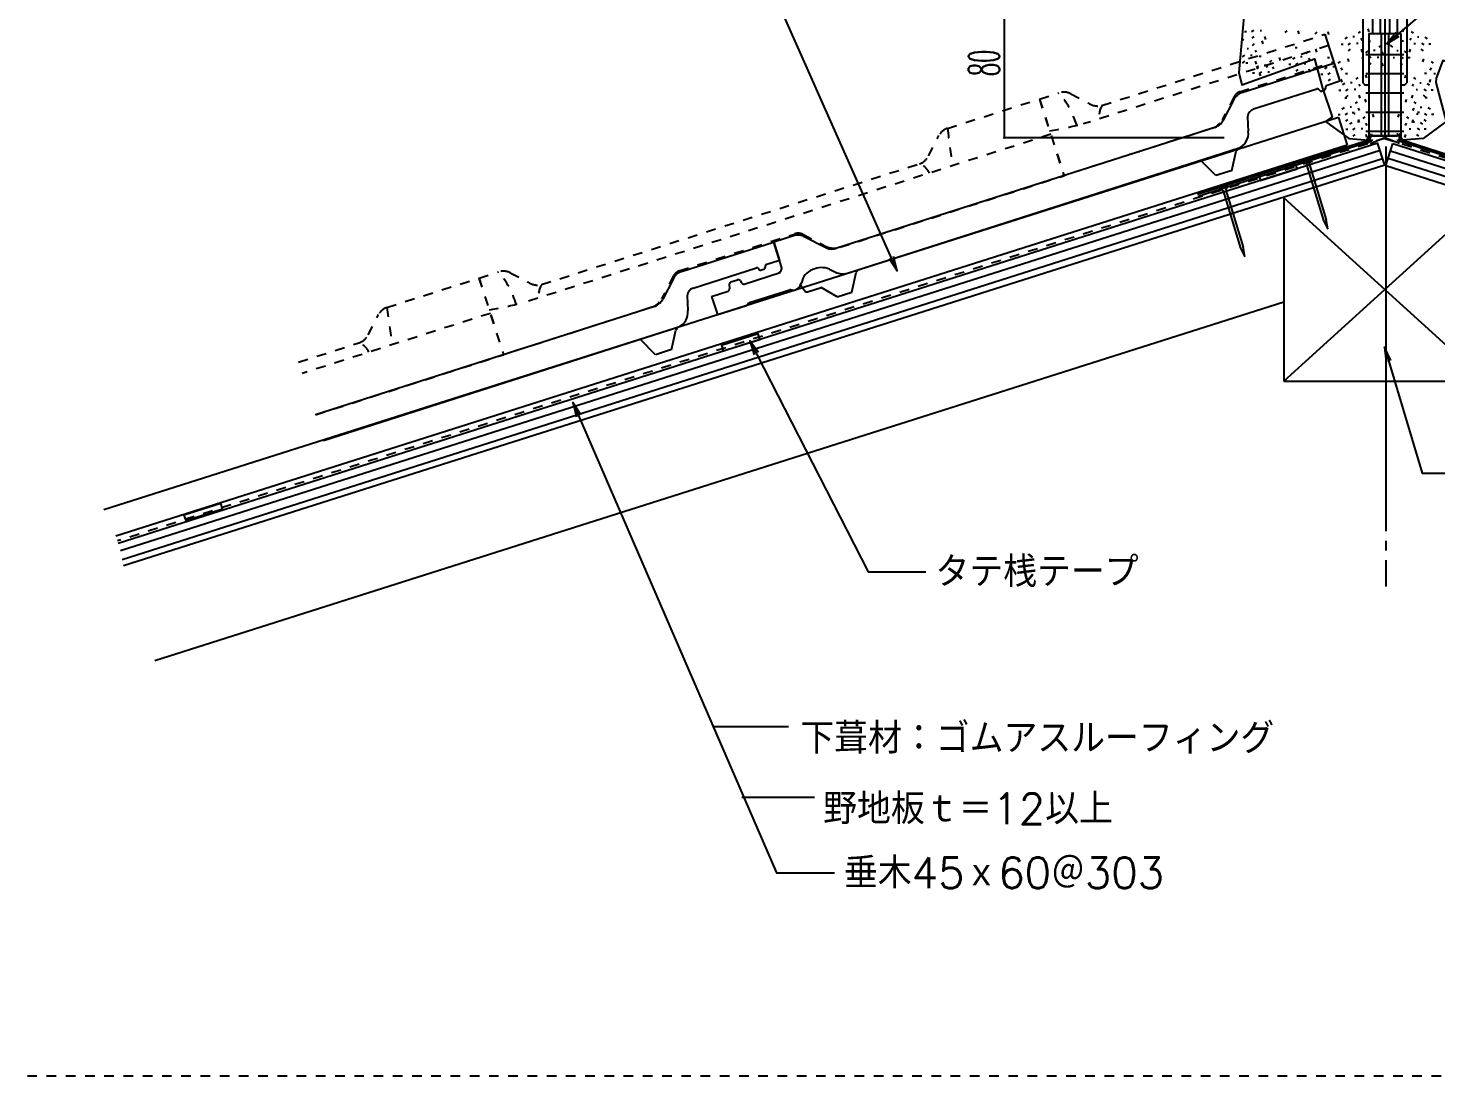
# Model space of a CAD drawing. Extents: x -1727 to 4652, y -2364 to 3340.
# Drawn here: x 1544 to 2275, y 0 to 545 of the extents above; entities that cross this region are included whole.
import ezdxf

# ---------------------------------------------------------------- set-up
doc = ezdxf.new("R2010")
doc.units = 0
doc.header["$LTSCALE"] = 5
for name, pattern in [('DASHDOT', [43, 40, -1, 1, -1]), ('DASHDOTX2', [63, 60, -1, 1, -1]), ('DASHED', [7, 6, -1]), ('DASHED2', [3, 2, -1]), ('DOT', [2, 1, -1])]:
    doc.linetypes.add(name, pattern=pattern)
for name, color, linetype in [('0-1', 7, 'CONTINUOUS'), ('0-2', 7, 'CONTINUOUS'), ('0-3', 7, 'CONTINUOUS'), ('0-4', 7, 'CONTINUOUS'), ('0-A', 7, 'CONTINUOUS')]:
    doc.layers.add(name, color=color, linetype=linetype)
doc.styles.get("Standard").update_dxf_attribs({"font": 'txt.shx', "bigfont": 'extfont.shx'})

msp = doc.modelspace()

# ---------------------------------------------------------------- linework, layer by layer
at = {"layer": '0-1', "color": 6, "linetype": 'CONTINUOUS'}
for p, q in [((2242.4841, 573.4473), (2242.4841, 541.834)), ((2246.4699, 572.4473), (2246.4699, 541.834)), ((2248.8841, 572.4473), (2248.8841, 517.0473)), ((2251.2984, 572.4473), (2251.2984, 541.834)), ((2255.2841, 573.4473), (2255.2841, 541.834)), ((2237.4841, 570.2473), (2237.4841, 516.2473)), ((2260.2841, 570.2473), (2260.2841, 516.2473)), ((2240.5686, 541.834), (2240.5686, 488.4806)), ((2240.5686, 541.834), (2257.1997, 541.834)), ((2247.0256, 541.834), (2247.0256, 488.834)), ((2248.8841, 541.834), (2248.8841, 488.834)), ((2250.7427, 541.834), (2250.7427, 488.834)), ((2257.1997, 541.834), (2257.1997, 488.4806)), ((2237.4841, 516.2473), (2238.4841, 515.2473)), ((2238.4841, 515.2473), (2240.5686, 515.2473)), ((2257.1997, 515.2473), (2259.2841, 515.2473)), ((2259.2841, 515.2473), (2260.2841, 516.2473)), ((2151.5225, 458.3246), (2241.6536, 486.967)), ((2151.8253, 457.3719), (2241.9416, 486.0094)), ((2238.9241, 485.1169), (2241.3841, 489.8342)), ((2240.5686, 488.4806), (2240.5941, 488.3192)), ((2241.3841, 488.834), (2256.3841, 488.834)), ((2242.4841, 488.634), (2255.2841, 488.634)), ((2345.8653, 457.1284), (2255.8267, 486.0094)), ((2346.1706, 458.0803), (2256.1173, 486.9662)), ((2258.8442, 485.1169), (2256.3841, 489.8342)), ((2256.3841, 489.2084), (2256.3841, 487.3555)), ((2257.1997, 488.4806), (2257.1742, 488.3192))]:
    msp.add_line(p, q, dxfattribs=at)
at = {"layer": '0-1', "color": 7, "linetype": 'CONTINUOUS'}
for p, q in [((2176.0073, 542.9827), (2177.0578, 542.9826)), ((2180.7652, 543.4971), (2179.5646, 542.6718)), ((2184.8625, 543.2842), (2184.0372, 543.2843)), ((2197.1362, 542.3596), (2198.1867, 543.2599)), ((2204.2978, 541.7081), (2203.8478, 543.2838)), ((2212.6944, 541.7612), (2213.7449, 542.6615)), ((2219.856, 541.1097), (2219.4059, 542.6854)), ((2235.1986, 541.9766), (2236.2491, 542.8769)), ((2240.7106, 542.7087), (2240.2606, 544.2844)), ((2258.2577, 542.7087), (2258.7077, 544.2844)), ((2263.7697, 541.9766), (2262.7192, 542.8769)), ((2174.5192, 538.7208), (2175.5696, 538.7207)), ((2179.8844, 539.429), (2180.9349, 540.3293)), ((2180.1465, 535.6935), (2181.1971, 536.5938)), ((2185.6586, 536.4256), (2185.2085, 538.0013)), ((2187.046, 538.7776), (2186.596, 540.3533)), ((2202.3444, 534.5321), (2203.3948, 534.532)), ((2226.1706, 536.339), (2227.2211, 536.3389)), ((2229.2692, 539.8904), (2228.0686, 539.0652)), ((2230.9285, 536.8534), (2229.7279, 536.0281)), ((2233.1305, 540.141), (2232.3052, 540.1411)), ((2235.0258, 536.6405), (2234.2005, 536.6406)), ((2236.5134, 539.5015), (2237.1136, 538.376)), ((2240.3422, 537.8232), (2241.3927, 537.8231)), ((2245.9696, 534.7959), (2247.0201, 535.6962)), ((2251.4816, 535.528), (2251.0316, 537.1037)), ((2252.9987, 534.7959), (2251.9482, 535.6962)), ((2258.6261, 537.8232), (2257.5756, 537.8231)), ((2262.4549, 539.5015), (2261.8547, 538.376)), ((2263.9425, 536.6405), (2264.7678, 536.6406)), ((2265.8378, 540.141), (2266.6631, 540.1411)), ((2268.0398, 536.8534), (2269.2404, 536.0281)), ((2269.6991, 539.8904), (2270.8997, 539.0652)), ((2272.7977, 536.339), (2271.7472, 536.3389)), ((2175.8765, 530.5702), (2174.6759, 529.745)), ((2174.9957, 526.5022), (2176.0462, 527.4025)), ((2178.0785, 533.8579), (2177.2532, 533.858)), ((2179.9738, 530.3574), (2179.1484, 530.3575)), ((2181.4614, 533.2184), (2182.0616, 532.0929)), ((2182.1573, 525.8508), (2181.7073, 527.4265)), ((2183.495, 530.0441), (2184.5455, 530.044)), ((2189.1224, 527.0169), (2190.1729, 527.9171)), ((2194.6345, 527.7489), (2194.1844, 529.3246)), ((2202.0424, 529.4186), (2200.8418, 528.5933)), ((2205.9037, 529.6692), (2205.0784, 529.6692)), ((2207.9717, 531.5048), (2209.0223, 532.4051)), ((2209.2866, 529.0297), (2209.8868, 527.9041)), ((2213.4838, 532.2368), (2213.0337, 533.8125)), ((2219.0993, 529.4457), (2220.1498, 529.4457)), ((2224.7267, 526.4185), (2225.7772, 527.3187)), ((2230.2387, 527.1505), (2229.7887, 528.7262)), ((2230.0477, 532.7853), (2231.0983, 533.6856)), ((2237.2093, 532.1339), (2236.7593, 533.7096)), ((2236.9417, 529.1583), (2237.9921, 529.1582)), ((2240.0403, 532.7097), (2238.8397, 531.8845)), ((2241.6995, 529.6727), (2240.499, 528.8474)), ((2243.9016, 532.9603), (2243.0762, 532.9604)), ((2245.7969, 529.4598), (2244.9715, 529.4599)), ((2247.2845, 532.3208), (2247.8846, 531.1953)), ((2253.1714, 529.4598), (2253.9968, 529.4599)), ((2255.0667, 532.9603), (2255.8921, 532.9604)), ((2257.2688, 529.6727), (2258.4693, 528.8474)), ((2258.928, 532.7097), (2260.1286, 531.8845)), ((2262.0266, 529.1583), (2260.9762, 529.1582)), ((2261.759, 532.1339), (2262.209, 533.7096)), ((2268.9206, 532.7853), (2267.87, 533.6856)), ((2268.7295, 527.1505), (2269.1796, 528.7262)), ((2274.2416, 526.4185), (2273.1911, 527.3187)), ((2176.7095, 526.5707), (2177.76, 526.5706)), ((2180.0945, 521.3792), (2181.1449, 521.3791)), ((2183.1931, 524.9306), (2181.9925, 524.1054)), ((2182.3369, 523.5435), (2183.3874, 524.4437)), ((2184.8523, 521.8936), (2183.6518, 521.0683)), ((2183.6518, 521.0683), (2184.2519, 519.9428)), ((2187.0544, 525.1812), (2186.229, 525.1813)), ((2187.8489, 524.2755), (2187.3989, 525.8512)), ((2188.9497, 521.6807), (2188.1243, 521.6808)), ((2190.4373, 524.5417), (2191.0374, 523.4162)), ((2198.9438, 525.8671), (2199.9943, 525.867)), ((2203.7017, 526.3815), (2202.5011, 525.5563)), ((2202.8209, 522.3135), (2203.8714, 523.2138)), ((2207.799, 526.1687), (2206.9736, 526.1687)), ((2209.9825, 521.662), (2209.5325, 523.2377)), ((2215.6988, 520.7808), (2216.7492, 520.7807)), ((2218.7974, 524.3322), (2217.5968, 523.507)), ((2220.4566, 521.2952), (2219.2561, 520.4699)), ((2222.6587, 524.5828), (2221.8333, 524.5829)), ((2224.554, 521.0823), (2223.7286, 521.0824)), ((2226.0416, 523.9433), (2226.6417, 522.8178)), ((2228.3744, 521.0683), (2229.4248, 521.0682)), ((2239.5138, 518.773), (2239.0638, 520.3487)), ((2240.8188, 525.6046), (2241.8693, 526.5049)), ((2247.9804, 524.9532), (2247.5303, 526.5289)), ((2258.1495, 525.6046), (2257.099, 526.5049)), ((2259.4545, 518.773), (2259.9045, 520.3487)), ((2270.5939, 521.0683), (2269.5434, 521.0682)), ((2272.9267, 523.9433), (2272.3266, 522.8178)), ((2274.4143, 521.0823), (2275.2397, 521.0824)), ((2219.5759, 517.2272), (2220.6264, 518.1274)), ((2224.9738, 512.4033), (2226.0243, 512.4032)), ((2226.7375, 516.5757), (2226.2874, 518.1514)), ((2228.0724, 515.9547), (2226.8719, 515.1295)), ((2229.7317, 512.9177), (2228.5311, 512.0925)), ((2231.9337, 516.2053), (2231.1084, 516.2054)), ((2233.829, 512.7048), (2233.0037, 512.7049)), ((2234.0018, 518.041), (2235.0523, 518.9413)), ((2235.3166, 515.5659), (2235.9168, 514.4403)), ((2263.6516, 515.5659), (2263.0515, 514.4403)), ((2264.9665, 518.041), (2263.916, 518.9413)), ((2265.1393, 512.7048), (2265.9646, 512.7049)), ((2267.0345, 516.2053), (2267.8599, 516.2054)), ((2269.2366, 512.9177), (2270.4372, 512.0925)), ((2270.8959, 515.9547), (2272.0964, 515.1295)), ((2272.2308, 516.5757), (2272.6808, 518.1514)), ((2273.9944, 512.4033), (2272.944, 512.4032)), ((2228.0752, 508.502), (2229.1257, 508.5019)), ((2228.8509, 508.8497), (2229.9015, 509.75)), ((2233.7026, 505.4748), (2234.7531, 506.375)), ((2236.0126, 508.1982), (2235.5625, 509.7739)), ((2239.2146, 506.2068), (2238.7646, 507.7825)), ((2259.7537, 506.2068), (2260.2037, 507.7825)), ((2262.9557, 508.1982), (2263.4058, 509.7739)), ((2265.2657, 505.4748), (2264.2152, 506.375)), ((2270.1173, 508.8497), (2269.0668, 509.75)), ((2270.8931, 508.502), (2269.8426, 508.5019)), ((2224.6747, 499.8371), (2225.7251, 499.837)), ((2227.7732, 503.3885), (2226.5727, 502.5633)), ((2229.4325, 500.3515), (2228.2319, 499.5262)), ((2231.6346, 503.6391), (2230.8092, 503.6392)), ((2231.9648, 500.723), (2233.0152, 500.7229)), ((2233.5298, 500.1386), (2232.7045, 500.1387)), ((2235.0175, 502.9996), (2235.6176, 501.8741)), ((2237.5921, 497.6957), (2238.6426, 498.596)), ((2243.1042, 498.4277), (2242.6541, 500.0034)), ((2255.8641, 498.4277), (2256.3142, 500.0034)), ((2261.3762, 497.6957), (2260.3256, 498.596)), ((2263.9508, 502.9996), (2263.3507, 501.8741)), ((2265.4385, 500.1386), (2266.2638, 500.1387)), ((2267.0035, 500.723), (2265.9531, 500.7229)), ((2267.3337, 503.6391), (2268.1591, 503.6392)), ((2269.5358, 500.3515), (2270.7364, 499.5262)), ((2271.1951, 503.3885), (2272.3956, 502.5633)), ((2274.2936, 499.8371), (2273.2432, 499.837)), ((2228.5518, 496.2835), (2229.6023, 497.1837)), ((2228.5642, 492.058), (2229.6146, 492.0579)), ((2231.6628, 495.6094), (2230.4622, 494.7842)), ((2233.322, 492.5724), (2232.1215, 491.7471)), ((2235.5241, 495.86), (2234.6987, 495.8601)), ((2235.7134, 495.632), (2235.2633, 497.2077)), ((2237.4194, 492.3595), (2236.594, 492.3596)), ((2238.907, 495.2205), (2239.5071, 494.095)), ((2260.0613, 495.2205), (2259.4611, 494.095)), ((2261.5489, 492.3595), (2262.3743, 492.3596)), ((2263.2549, 495.632), (2263.705, 497.2077)), ((2263.4442, 495.86), (2264.2695, 495.8601)), ((2265.6462, 492.5724), (2266.8468, 491.7471)), ((2267.3055, 495.6094), (2268.5061, 494.7842)), ((2270.4041, 492.058), (2269.3537, 492.0579)), ((2270.4165, 496.2835), (2269.366, 497.1837)), ((2232.4413, 488.5044), (2233.4918, 489.4047)), ((2239.6029, 487.8529), (2239.1529, 489.4286)), ((2248.8407, 487.6955), (2241.2344, 484.5622)), ((2256.5034, 484.7028), (2248.8407, 487.6955)), ((2259.3654, 487.8529), (2259.8154, 489.4286)), ((2266.527, 488.5044), (2265.4765, 489.4047))]:
    msp.add_line(p, q, dxfattribs=at)
at = {"layer": '0-1', "color": 6, "linetype": 'DASHDOTX2'}
for p, q in [((2258.7619, 530.834), (2239.0064, 530.834)), ((2257.6619, 530.834), (2240.1064, 530.834)), ((2258.7619, 520.834), (2239.0064, 520.834)), ((2257.6619, 520.834), (2240.1064, 520.834)), ((2258.7619, 510.834), (2239.0064, 510.834)), ((2257.6619, 510.834), (2240.1064, 510.834)), ((2258.7619, 500.834), (2239.0064, 500.834)), ((2257.6619, 500.834), (2240.1064, 500.834)), ((2258.7619, 490.834), (2239.0064, 490.834)), ((2257.6619, 490.834), (2240.1064, 490.834))]:
    msp.add_line(p, q, dxfattribs=at)
at = {"layer": '0-1', "color": 3, "linetype": 'CONTINUOUS'}
for p, q in [((2224.7555, 498.1271), (1582.9504, 294.2422)), ((2224.7555, 498.1271), (2229.297, 483.8311)), ((2229.297, 483.8311), (1589.1984, 280.4884))]:
    msp.add_line(p, q, dxfattribs=at)
at = {"layer": '0-1', "color": 7, "linetype": 'DOT'}
for p, q in [((2249.348, 487.5098), (1589.9749, 278.0441)), ((2248.4089, 487.4672), (2904.9657, 279.2914))]:
    msp.add_line(p, q, dxfattribs=at)
at = {"layer": '0-1', "color": 6, "linetype": 'DASHED'}
for p, q in [((2239.8108, 484.6545), (2242.2708, 489.3718)), ((2242.2146, 489.334), (2242.4841, 489.334)), ((2255.5537, 489.334), (2255.2841, 489.334))]:
    msp.add_line(p, q, dxfattribs=at)
at = {"layer": '0-1', "color": 4, "linetype": 'DASHDOT'}
msp.add_line((2249.4246, 483.1493), (2249.4246, 254.4004), dxfattribs=at)
at = {"layer": '0-1', "color": 4, "linetype": 'DASHED2'}
for p, q in [((2205.8606, 475.731), (2210.453, 477.1272)), ((2205.8606, 475.731), (2208.069, 474.3108)), ((2209.408, 474.719), (2210.453, 477.1272)), ((2162.7145, 461.4135), (2167.307, 462.8107)), ((2162.7145, 461.4135), (2164.923, 459.9943)), ((2166.2619, 460.4025), (2167.307, 462.8107))]:
    msp.add_line(p, q, dxfattribs=at)
at = {"layer": '0-1', "color": 4, "linetype": 'CONTINUOUS'}
for p, q in [((2208.069, 474.3108), (2217.0887, 444.6531)), ((2209.408, 474.719), (2218.4277, 445.0613)), ((2164.923, 459.9943), (2173.9427, 430.3366)), ((2166.2619, 460.4025), (2175.2816, 430.7438)), ((2217.0887, 444.6531), (2219.2135, 440.0729)), ((2219.2135, 440.0729), (2218.4277, 445.0613)), ((2173.9427, 430.3366), (2176.0674, 425.7564)), ((2176.0674, 425.7564), (2175.2816, 430.7438))]:
    msp.add_line(p, q, dxfattribs=at)
at = {"layer": '0-1', "color": 7, "linetype": 'CONTINUOUS'}
for points in [[(2225.1841, 599.7134), (2210.3722, 596.7578), (2203.6287, 594.8057), (2189.432, 582.7385), (2177.6161, 573.8799), (2173.0272, 521.5235), (2174.5571, 515.1488), (2212.2948, 528.663), (2216.5086, 513.4498), (2221.4967, 498.4768), (2218.1416, 496.0814), (2230.1201, 487.2972), (2240.6337, 486.4761)], [(2273.7841, 599.7134), (2288.5961, 596.7578), (2295.3396, 594.8057), (2309.5363, 582.7385), (2321.3522, 573.8799), (2327.1684, 515.0782), (2323.2313, 512.1594), (2279.0711, 527.7799), (2275.5308, 518.7186), (2275.4351, 516.344), (2280.8267, 496.0814), (2268.8482, 487.2972), (2258.3346, 486.4761)]]:
    msp.add_lwpolyline(points, dxfattribs=at)
for points in [[(2184.2092, 465.4922), (2203.2837, 471.5059), (2202.3816, 474.367), (2183.3071, 468.3534), (2184.2092, 465.4922)], [(1904.9491, 376.8178), (1924.0236, 382.8315), (1923.1215, 385.6927), (1904.047, 379.679), (1904.9491, 376.8178)], [(1625.518, 288.6856), (1644.5925, 294.6992), (1643.6905, 297.5604), (1624.616, 291.5467), (1625.518, 288.6856)]]:
    msp.add_lwpolyline(points, close=True, dxfattribs=at)
at = {"layer": '0-1', "color": 6, "linetype": 'DASHED'}
for centre, radius, start, end in [((2238.9241, 485.1169), 1, 303.7822, 332.4584), ((2236.9097, 487.8194), 3.7182, 329.9429, 367.7255), ((2242.2146, 489.384), 0.05, 206.8972, 270), ((2256.3841, 489.8342), 1, 178.8655, 207.5416), ((2255.5537, 489.384), 0.05, 270, 333.1028), ((2258.8442, 485.1169), 1, 207.5416, 236.2178)]:
    msp.add_arc(centre, radius, start, end, dxfattribs=at)
at = {"layer": '0-1', "color": 6, "linetype": 'CONTINUOUS'}
for centre, radius, start, end in [((2241.3841, 486.8342), 1, 304.9144, 360), ((2256.3841, 486.8342), 1, 180, 235.0856), ((2260.8586, 487.8194), 3.7182, 172.2745, 210.0571)]:
    msp.add_arc(centre, radius, start, end, dxfattribs=at)
at = {"layer": '0-2', "color": 2, "linetype": 'DOT'}
for p, q in [((2219.6405, 535.5702), (2092.132, 494.8288)), ((2101.8585, 504.4363), (2217.7561, 541.4677)), ((2173.4869, 511.5668), (2222.3241, 527.1712)), ((2021.5104, 492.5368), (2069.3134, 507.8107)), ((2069.3146, 507.8068), (2082.051, 467.9459)), ((2069.3837, 507.8068), (2079.4954, 511.0377)), ((2069.3837, 507.8068), (2082.12, 467.9459)), ((2085.5783, 510.5183), (2094.9925, 505.6221)), ((2170.5328, 509.0686), (2164.3183, 497.0182)), ((2159.267, 492.5958), (2082.12, 467.9459)), ((2075.2641, 489.4613), (1800.7605, 401.7522)), ((2011.6758, 478.2288), (2017.0608, 488.7892)), ((1810.487, 411.3596), (2006.8798, 474.1109)), ((1965.5634, 430.7259), (2082.051, 467.9459)), ((1882.1154, 418.4901), (1942.0334, 437.6351)), ((1946.3591, 437.463), (1959.1369, 430.8734)), ((1778.0122, 414.7301), (1788.1239, 417.961)), ((1794.2068, 417.4417), (1803.621, 412.5455)), ((1730.1389, 399.4601), (1777.9419, 414.7341)), ((1777.9432, 414.7301), (1790.6795, 374.8693)), ((1778.0122, 414.7301), (1790.7485, 374.8693)), ((1879.1613, 415.992), (1872.9468, 403.9415)), ((1783.8927, 396.3847), (1686.0573, 365.1244)), ((1720.3043, 385.1521), (1725.6893, 395.7125)), ((1867.8955, 399.5192), (1790.7485, 374.8693)), ((1684.1729, 371.0219), (1715.5084, 381.0342)), ((1692.9237, 343.6345), (1790.6795, 374.8693))]:
    msp.add_line(p, q, dxfattribs=at)
at = {"layer": '0-2', "color": 2, "linetype": 'CONTINUOUS'}
for p, q in [((2217.7561, 541.4677), (2225.5733, 517.0022)), ((2174.6036, 511.2246), (2222.4642, 526.517)), ((2180.6713, 502.637), (2213.5977, 513.1576)), ((2214.5036, 512.9118), (2214.906, 512.3213)), ((2217.4601, 512.3363), (2216.0982, 511.9011)), ((2218.117, 513.9984), (2218.1375, 513.3538)), ((2225.5733, 517.0022), (2218.4052, 514.7119)), ((2170.257, 507.2822), (2164.9361, 496.8764)), ((2177.5807, 498.5633), (2177.8743, 490.9184)), ((2160.5365, 493.008), (1963.9279, 430.1879)), ((1969.4829, 417.2667), (2172.7416, 482.2117)), ((2161.0636, 467.9683), (2153.1124, 476.0234)), ((2169.45, 470.562), (2171.6448, 480.6491)), ((2169.4701, 470.6543), (2161.0636, 467.9683)), ((1883.2321, 418.148), (1931.0927, 433.4403)), ((1942.478, 436.9747), (1931.1853, 433.3665)), ((1931.1853, 433.3665), (1934.2018, 423.9256)), ((1935.2522, 420.6382), (1931.1853, 433.3665)), ((1946.7078, 436.5085), (1958.6293, 430.3959)), ((1889.2999, 409.5604), (1922.2263, 420.081)), ((1915.9129, 411.6209), (1934.4815, 417.554)), ((1923.1321, 419.8352), (1923.5346, 419.2446)), ((1926.0887, 419.2596), (1924.7267, 418.8245)), ((1926.7455, 420.9217), (1926.766, 420.2772)), ((1934.2018, 423.9256), (1927.0337, 421.6352)), ((1960.1433, 419.3765), (1963.3556, 417.7791)), ((1971.8471, 407.4213), (1974.117, 417.6286)), ((1878.8855, 414.2056), (1873.5646, 403.7998)), ((1908.1071, 411.6085), (1908.1926, 409.0882)), ((1908.9433, 412.6992), (1912.381, 413.7976)), ((1913.6798, 413.3891), (1914.4712, 412.2029)), ((1947.3917, 407.9539), (1944.7823, 411.5444)), ((1948.7832, 407.5817), (1955.8493, 409.8394)), ((1964.2669, 404.9993), (1955.8493, 409.8394)), ((1886.2092, 405.4867), (1886.5028, 397.8418)), ((1898.8836, 405.1766), (1907.4611, 407.9173)), ((1898.8836, 405.1766), (1901.8922, 395.7608)), ((1918.6179, 401.962), (1940.059, 408.8128)), ((1964.2669, 404.9993), (1971.8471, 407.4213)), ((1869.165, 399.9314), (1692.9282, 343.6204)), ((1902.0842, 395.7315), (1916.9872, 400.4933)), ((1697.1889, 330.2857), (1881.3701, 389.1351)), ((1869.6921, 374.8916), (1861.7409, 382.9468)), ((1878.0785, 377.4853), (1880.2733, 387.5725)), ((1878.0986, 377.5777), (1869.6921, 374.8916))]:
    msp.add_line(p, q, dxfattribs=at)
for centre, radius, start, end in [((2213.8338, 512.2989), 0.9079, 42.4648, 105.4154), ((2215.8391, 513.0489), 1.1833, 217.9482, 282.7463), ((2216.9651, 513.4001), 1.1734, 294.9567, 357.7384), ((2219.0204, 513.9598), 0.9034, 112.4041, 175.5422), ((2177.4005, 503.7737), 7.9586, 110.5747, 153.8421), ((2182.6011, 497.9637), 5.0561, 112.4373, 173.1887), ((2157.9131, 500.4152), 7.8561, 289.5032, 316.1066), ((2157.8005, 500.5292), 8.0162, 316.0779, 332.892), ((2169.8614, 489.7927), 8.0916, 290.8103, 367.9973), ((2172.9493, 480.2732), 1.3576, 107.8046, 163.9235), ((1943.7559, 429.1429), 7.9354, 65.3333, 99.2673), ((1961.5694, 437.6959), 7.8698, 248.0631, 287.439), ((1886.029, 410.6971), 7.9586, 110.5747, 153.8421), ((1922.4623, 419.2222), 0.9079, 42.4648, 105.4154), ((1924.4677, 419.9723), 1.1833, 217.9482, 282.7463), ((1925.5936, 420.3235), 1.1734, 294.9567, 357.7384), ((1927.6489, 420.8832), 0.9034, 112.4041, 175.5422), ((1932.6676, 419.8168), 2.712, 293.4073, 377.6306), ((1954.7169, 410.5166), 9.2519, 110.6395, 169.7397), ((1956.0407, 408.8981), 11.2529, 68.6179, 114.0443), ((1967.0383, 424.9259), 8.0399, 242.7387, 287.7017), ((1976.6704, 416.7091), 2.7139, 107.7905, 160.196), ((1909.4519, 411.4462), 1.3545, 112.4164, 173.1153), ((1912.6783, 412.4771), 1.3545, 42.3239, 103.0274), ((1915.607, 412.94), 1.354, 212.9818, 283.0534), ((1940.7202, 413.3666), 5.0383, 292.3474, 346.1963), ((1866.429, 407.4525), 8.0162, 316.0779, 332.892), ((1891.2296, 404.887), 5.0561, 112.4373, 173.1887), ((1906.8373, 409.142), 1.3563, 297.1133, 357.7263), ((1939.8351, 406.9878), 1.6842, 57.3889, 98.7183), ((1941.1427, 411.8956), 3.5119, 263.4609, 292.8628), ((1948.3643, 408.9004), 1.3571, 224.2215, 287.6198), ((1866.5416, 407.3386), 7.8561, 289.5032, 316.1066), ((1878.4899, 396.716), 8.0916, 290.8103, 367.9973), ((1916.529, 401.8069), 1.3912, 288.2804, 335.2241), ((1919.0601, 400.6343), 1.3994, 108.4224, 155.0784), ((1881.5778, 387.1965), 1.3576, 107.8046, 163.9235)]:
    msp.add_arc(centre, radius, start, end, dxfattribs=at)
at = {"layer": '0-2', "color": 2, "linetype": 'DOT'}
for centre, radius, start, end in [((2081.9123, 503.4621), 7.9517, 62.5464, 107.695), ((2044.6016, 481.035), 46.0189, 16.5488, 40.6899), ((2099.69, 512.4369), 8.277, 235.4212, 284.6529), ((2175.235, 506.5039), 5.3562, 109.0485, 151.3908), ((2107.3485, 500.0128), 6.8857, 138.9037, 201.7247), ((2023.9884, 485.07), 7.8628, 108.1958, 151.7707), ((4197.9247, 773.8135), 2194.5149, 187.364, 187.8756), ((2042.9247, 687.0545), 198.2717, 279.1861, 283.9686), ((2155.602, 501.8782), 9.9797, 291.546, 330.8571), ((2004.4894, 481.7565), 8.0056, 288.7825, 333.8546), ((2003.2674, 465.1088), 9.8322, 25.2245, 67.2666), ((1944.0063, 432.7748), 5.2455, 63.3497, 112.0932), ((1962.565, 440.1587), 9.8979, 249.7364, 287.634), ((1790.5408, 410.3855), 7.9517, 62.5464, 107.695), ((1753.2301, 387.9584), 46.0189, 16.5488, 40.6899), ((1883.8635, 413.4273), 5.3562, 109.0485, 151.3908), ((1808.3185, 419.3603), 8.277, 235.4212, 284.6529), ((1815.977, 406.9362), 6.8857, 138.9037, 201.7247), ((1864.2305, 408.8015), 9.9797, 291.546, 330.8571), ((1732.6169, 391.9934), 7.8628, 108.1958, 151.7707), ((3906.5532, 680.7369), 2194.5149, 187.364, 187.8756), ((1751.5532, 593.9778), 198.2717, 279.1861, 283.9686), ((1713.1179, 388.6798), 8.0056, 288.7825, 333.8546), ((1711.8959, 372.0322), 9.8322, 25.2245, 67.2666)]:
    msp.add_arc(centre, radius, start, end, dxfattribs=at)
at = {"layer": '0-3', "color": 7, "linetype": 'CONTINUOUS'}
for p, q in [((2051.0462, 567.6984), (2051.039, 487.7134)), ((2165.3231, 487.703), (2051.039, 487.7134)), ((1900.1658, 181.6006), (1938.844, 181.6006)), ((1914.5973, 144.8364), (1952.4264, 144.8364))]:
    msp.add_line(p, q, dxfattribs=at)
for points in [[(2249.8592, 536.5379), (2420.3152, 680.952), (2450.3152, 680.952)], [(1995.4526, 418.5432), (1909.8986, 611.0397), (1879.8986, 611.0397)], [(2254.7736, 542.3397), (2249.8592, 536.5379), (2256.3896, 540.4323)], [(1991.2643, 424.8891), (1995.4526, 418.5432), (1993.5488, 425.9045)], [(1918.7593, 382.1225), (1980.3011, 262.0411), (2010.3011, 262.0411)], [(1923.2924, 376.0181), (1918.7593, 382.1225), (1921.0676, 374.8779)], [(2248.7441, 378.7774), (2268.2289, 313.2378), (2318.2289, 313.2378)], [(2252.0796, 371.9446), (2248.7441, 378.7774), (2249.6832, 371.2322)], [(1826.7746, 349.9776), (1932.7247, 105.5266), (1962.7247, 105.5266)], [(1830.9041, 343.5933), (1826.7746, 349.9776), (1828.6103, 342.5991)]]:
    msp.add_lwpolyline(points, dxfattribs=at)
at = {"layer": '0-3', "color": 7}
msp.add_point((2051.039, 487.7134), dxfattribs=at)
at = {"layer": '0-4', "color": 3, "linetype": 'CONTINUOUS'}
for p, q in [((2245.2073, 484.8239), (1590.3704, 276.7992)), ((2248.846, 473.3696), (2245.1485, 485.0091)), ((2249.4246, 473.1861), (2253.0543, 484.6338)), ((2253.0515, 484.6249), (2904.5709, 278.0463)), ((2246.4184, 481.0116), (1591.5814, 272.9869)), ((1592.5268, 268.3795), (2247.7389, 476.8546)), ((2250.6335, 476.999), (2902.153, 270.4205)), ((2251.8425, 480.812), (2903.3619, 274.2334)), ((2248.8547, 473.3922), (1593.0953, 265.0744)), ((2249.4246, 473.1861), (2900.944, 266.6075)), ((2196.346, 456.4783), (2196.346, 361.0582)), ((2196.346, 402.1485), (1609.4445, 215.7051)), ((2196.346, 361.0582), (2301.346, 361.0582))]:
    msp.add_line(p, q, dxfattribs=at)
at = {"layer": '0-4', "color": 4, "linetype": 'DASHDOT'}
msp.add_line((2249.4246, 483.1493), (2249.4246, 254.4004), dxfattribs=at)
at = {"layer": '0-4', "color": 7, "linetype": 'CONTINUOUS'}
for p, q in [((2196.346, 361.0582), (2301.346, 456.4883)), ((2196.346, 456.4783), (2301.346, 361.0582))]:
    msp.add_line(p, q, dxfattribs=at)
at = {"layer": '0-A', "color": 7, "linetype": 'DOT'}
msp.add_line((-1726.8095, 0), (4652.0253, 0), dxfattribs=at)

# ---------------------------------------------------------------- texts
at = {"layer": '0-3', "color": 7, "width": 0.5}
msp.add_text('80', height=16, rotation=89.9948, dxfattribs=at).set_placement((2048.5419, 519.7061))
at = {"layer": '0-3', "color": 7}
for s, p in [('タテ桟テープ', (2015.3011, 254.0411)), ('下葺材：ゴムアスルーフィング', (1945.0478, 167.5254)), ('野地板ｔ＝12以上', (1956.9106, 130.8219)), ('垂木45ｘ60＠303', (1967.7247, 97.5266))]:
    msp.add_text(s, height=16, dxfattribs=at).set_placement(p)

doc.saveas('drawing.dxf')
